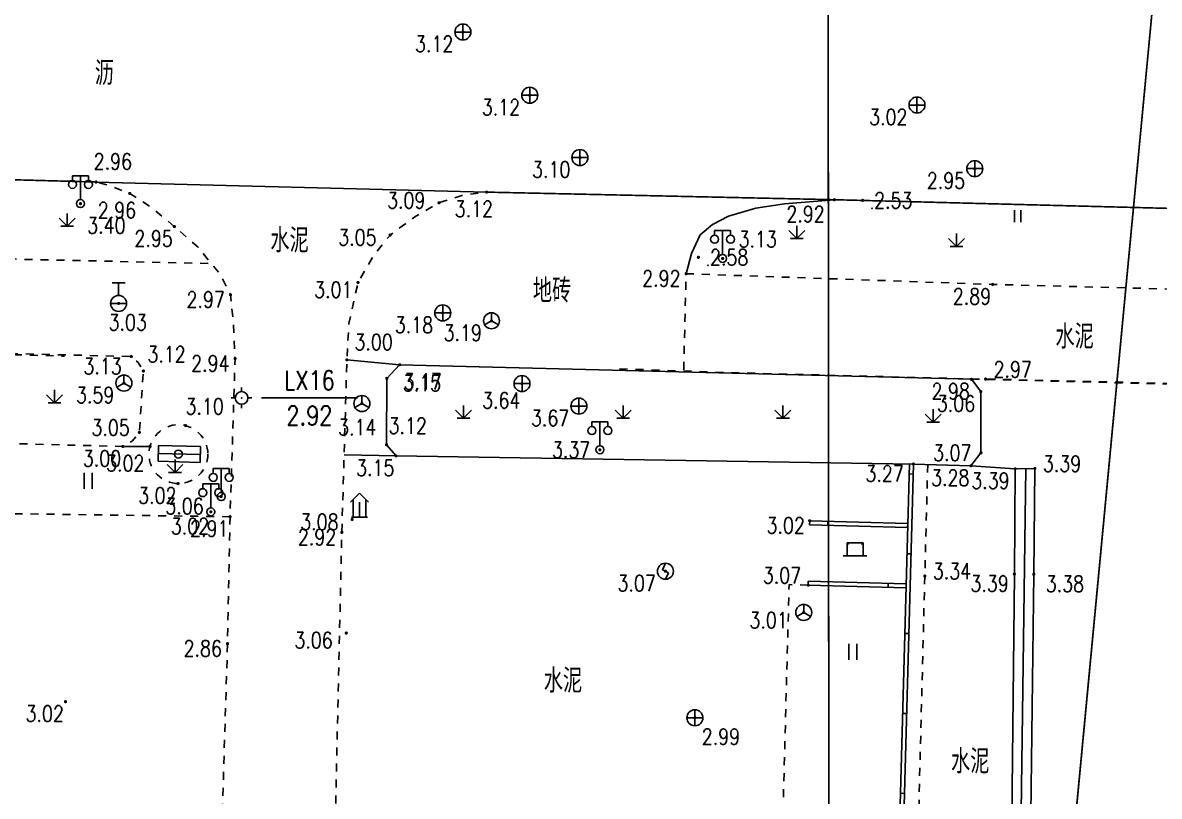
# Model space of a CAD drawing. Extents: x 500064 to 501389, y 2542464 to 2545400.
# Drawn here: x 500747.4 to 500818.5, y 2545002.6 to 2545051 of the extents above; entities that cross this region are included whole.
import ezdxf
from ezdxf.enums import TextEntityAlignment as Align

# ---------------------------------------------------------------- set-up
doc = ezdxf.new("R2010")
doc.units = 0
doc.header["$LTSCALE"] = 0.5
doc.linetypes.add('X6', pattern=[2, 1, -1])
doc.layers.get('0').update_dxf_attribs({"linetype": 'CONTINUOUS', "lineweight": 5})
doc.layers.add('GCD', color=8, linetype='CONTINUOUS')
doc.layers.add('地形图', color=8, linetype='CONTINUOUS')
doc.styles.add('HZ', font='romans.shx', dxfattribs={"width": 0.8, "bigfont": 'hztxt.shx'})
doc.linetypes.add('1161', pattern='A,0,[149,AAA.SHX,S=0.15,R=0,X=0,Y=0],-1.6', length=1.6)
doc.linetypes.add('711B', pattern='A,4,-1,4,-1,4,-1,[167,AAA.SHX,S=0.5,R=0,X=0,Y=0],1,[167,AAA.SHX,S=0.5,R=0,X=0,Y=0],6,[168,AAA.SHX,S=0.5,R=0,X=0,Y=0],1,[168,AAA.SHX,S=0.5,R=0,X=0,Y=0],-1', length=24)
doc.linetypes.add('8351', pattern='A,3,-1,1.5,[145,AAA.SHX,S=1,R=0,X=0,Y=0],1.5,-1', length=8)

# ---------------------------------------------------------------- blocks, each defined once
blk = doc.blocks.new('gc116')
for p, q in [((-1.3, 0), (-0.8, 0)), ((0, 1.3), (0, 0.8)), ((1.3, 0), (0.8, 0)), ((0, -1.3), (0, -0.8))]:
    blk.add_line(p, q)
blk.add_circle((0, 0), 0.8)
blk.add_point((0, 0))
blk = doc.blocks.new('GC200')
at = {"linetype": 'Continuous', "const_width": 0.2, "flags": 128}
blk.add_lwpolyline([(-0.1, 0, 1), (0.1, 0, 1)], format="xyb", close=True, dxfattribs=at)
blk = doc.blocks.new('VE')
for p, q in [((-0.0004, 0.0015), (-0.0004, 0)), ((0.0004, 0), (0.0004, 0.0015)), ((0, 0), (0, 0))]:
    blk.add_line(p, q)
blk = doc.blocks.new('gc048')
for q in [(-0.87, -0.5), (0, 1), (0.87, -0.5)]:
    blk.add_line((0, 0), q)
blk.add_circle((0, 0), 1)
blk = doc.blocks.new('gc121')
for p, q in [((-0.5, -1), (-0.5, 1)), ((0.5, -1), (0.5, 1))]:
    blk.add_line(p, q)
blk = doc.blocks.new('gc043')
for p, q in [((-1, 0), (1, 0)), ((0, -1), (0, 1))]:
    blk.add_line(p, q)
blk.add_circle((0, 0), 1)
blk = doc.blocks.new('gc124')
for p, q in [((0, 0), (0, 1.6)), ((-1, 1), (0, 0)), ((-0.8, 0), (0.8, 0)), ((0, 0), (1, 1))]:
    blk.add_line(p, q)
blk = doc.blocks.new('gc097')
for p, q in [((-1, 2.9), (-1, 3.5)), ((-1, 3.5), (1, 3.5)), ((0, 0.5), (0, 3.5)), ((1, 3.5), (1, 2.9))]:
    blk.add_line(p, q)
for centre in [(-1, 2.4), (1, 2.4), (0, 0)]:
    blk.add_circle(centre, 0.5)
blk = doc.blocks.new('gc133')
for p, q in [((-0.8, 2.6), (0.8, 2.6)), ((0, 1), (0, 2.6)), ((-1, 0), (1, 0))]:
    blk.add_line(p, q)
blk.add_circle((0, 0), 1)
blk = doc.blocks.new('gc170')
at = {"linetype": 'Continuous'}
blk.add_circle((0, 0), 0.5, dxfattribs=at)
blk = doc.blocks.new('gc101')
for p, q in [((0, 3), (-1.13, 1.87)), ((0, 3), (1.13, 1.87)), ((-0.8, 0), (-0.8, 2.2)), ((0, 0), (0, 1.85)), ((0.8, 0), (0.8, 2.2)), ((-1, 0), (1, 0))]:
    blk.add_line(p, q)
blk = doc.blocks.new('gc050')
for p, q in [((0, 1), (-0.38, 0.18)), ((-0.38, 0.18), (0.38, -0.18)), ((0, -1), (0.38, -0.18))]:
    blk.add_line(p, q)
blk.add_circle((0, 0), 1)
blk = doc.blocks.new('gc022')
for p, q in [((-1, 0), (-1, 1.6)), ((-1, 1.6), (1, 1.6)), ((-1, 1.6), (-0.8, 1.4)), ((1, 1.6), (0.8, 1.4)), ((1, 1.6), (1, 0)), ((-1.5, 0), (1.5, 0))]:
    blk.add_line(p, q)

msp = doc.modelspace()

# ---------------------------------------------------------------- linework, layer by layer
at = {"layer": '地形图', "linetype": 'Continuous'}
for p, q in [((500797.914, 2544911.116), (500797.822, 2545054.609)), ((500762.339, 2545027.519), (500768.339, 2545027.519)), ((500755.859, 2545023.548), (500755.886, 2545024.547)), ((500755.886, 2545024.547), (500758.517, 2545024.477)), ((500758.49, 2545023.477), (500758.517, 2545024.477)), ((500755.873, 2545024.047), (500758.503, 2545023.977)), ((500803.152, 2545023.379), (500802.902, 2545023.386)), ((500803.135, 2545022.754), (500802.885, 2545022.761)), ((500796.66, 2545019.826), (500796.653, 2545019.576)), ((500797.803, 2545019.795), (500797.796, 2545019.545)), ((500802.801, 2545019.659), (500802.794, 2545019.409)), ((500802.999, 2545017.756), (500802.749, 2545017.763)), ((500796.566, 2545015.795), (500796.573, 2545016.045)), ((500801.564, 2545015.659), (500801.571, 2545015.909)), ((500802.691, 2545015.629), (500802.698, 2545015.879)), ((500802.864, 2545012.758), (500802.614, 2545012.765)), ((500802.728, 2545007.76), (500802.478, 2545007.766)), ((500802.592, 2545002.761), (500802.342, 2545002.768))]:
    msp.add_line(p, q, dxfattribs=at)
at = {"layer": '地形图', "color": 1, "linetype": 'Continuous'}
msp.add_line((500804.713, 2544910.846), (500818.313, 2545054.008), dxfattribs=at)
at = {"layer": '地形图', "color": 1, "linetype": 'Continuous', "flags": 128}
for points in [[(500797.915, 2544909.366), (500797.82, 2545056.359)], [(500804.548, 2544909.104), (500818.479, 2545055.751)]]:
    msp.add_lwpolyline(points, dxfattribs=at)
at = {"layer": '地形图', "linetype": 'Continuous', "const_width": 0.1, "elevation": 2.842, "flags": 128}
msp.add_lwpolyline([(500751.979, 2545041.035), (500715.928, 2545042.021), (500684.502, 2545042.751), (500670.577, 2545042.405), (500654.43, 2545041.406), (500646.716, 2545040.613)], dxfattribs=at)
at = {"layer": '地形图', "linetype": 'X6', "flags": 128}
for points, elevation in [([(500665.917, 2544796.705), (500674.77, 2544796.465), (500686.232, 2544796.209), (500701.303, 2544795.778), (500716.983, 2544795.44), (500729.067, 2544795.017), (500745.045, 2544794.674), (500745.995, 2544794.696), (500746.745, 2544794.771), (500748.827, 2544795.464), (500750.572, 2544796.269), (500751.757, 2544797.001), (500752.543, 2544797.781), (500753.272, 2544798.692), (500754.326, 2544800.376), (500754.712, 2544801.343), (500755.013, 2544813.756), (500755.337, 2544824.773), (500755.547, 2544830.815), (500755.966, 2544844.799), (500756.206, 2544856.482), (500756.425, 2544866.878), (500756.629, 2544876.09), (500757.118, 2544892.371), (500757.49, 2544906.039), (500757.801, 2544917.395), (500758.107, 2544929.42), (500758.384, 2544943.32), (500758.651, 2544953.371), (500758.904, 2544963.522), (500759.343, 2544978.98), (500759.786, 2544998.267), (500760.209, 2545012.131), (500760.369, 2545020.082), (500760.683, 2545029.981), (500760.568, 2545032.257), (500760.393, 2545033.973), (500759.762, 2545035.234), (500758.363, 2545036.958), (500756.882, 2545038.245), (500755.389, 2545039.491), (500754.088, 2545040.318), (500752.838, 2545040.802), (500751.979, 2545041.035)], 2.842), ([(500649.579, 2545035.643), (500659.27, 2545036.36), (500668.002, 2545036.808), (500680.004, 2545037.391), (500685.53, 2545037.676), (500690.687, 2545037.674), (500697.801, 2545037.435), (500728.62, 2545036.618), (500745.301, 2545036.243), (500759.197, 2545035.931)], 3.01), ([(500806.789, 2545028.682), (500807.674, 2545028.7), (500839.693, 2545027.94), (500895.147, 2545026.345)], 2.98), ([(500760.369, 2545020.082), (500727.522, 2545020.527), (500706.425, 2545021.245), (500675.892, 2545021.774), (500655.177, 2545022.199)], 2.905)]:
    msp.add_lwpolyline(points, dxfattribs=dict(at, elevation=elevation))
at = {"layer": '地形图', "linetype": '1161', "flags": 128}
for points in [[(500751.979, 2545041.035), (500776.432, 2545040.402)], [(500788.923, 2545035.295), (500789.263, 2545036.552), (500789.808, 2545037.735), (500790.58, 2545038.385), (500791.576, 2545038.898), (500793.295, 2545039.388), (500795.084, 2545039.674), (500798.2, 2545039.927)]]:
    msp.add_lwpolyline(points, dxfattribs=at)
at = {"layer": '地形图', "linetype": 'X6', "flags": 128}
for points in [[(500766.845, 2544996.133), (500767.367, 2545019.1), (500767.684, 2545029.898), (500767.804, 2545032.183), (500768.382, 2545034.744), (500769.399, 2545036.49), (500770.393, 2545037.717), (500771.999, 2545038.906), (500773.448, 2545039.732), (500774.882, 2545040.196), (500776.432, 2545040.402)], [(500934.356, 2545033.171), (500895.645, 2545032.277), (500839.933, 2545033.797), (500808.12, 2545034.624), (500788.923, 2545035.295), (500788.767, 2545029.14)], [(500685.466, 2545030.279), (500685.393, 2545031.824), (500750, 2545030.136)], [(500784.758, 2545029.339), (500791.507, 2545029.104), (500835.807, 2545027.945)], [(500797.995, 2544674.519), (500797.889, 2544691.607), (500798.544, 2544710.341), (500798.818, 2544723.176), (500799.115, 2544742.717), (500802.541, 2544743.029), (500802.369, 2544751.398), (500796.942, 2544751.513), (500797.496, 2544772.433), (500797.855, 2544785.552), (500798.646, 2544811.995), (500799.098, 2544830.634), (500800.938, 2544902.045), (500804.446, 2544902.015), (500804.949, 2544909.85), (500801.193, 2544910.044), (500801.738, 2544932.887), (500803.008, 2544983.182), (500803.869, 2545016.371), (500804.05, 2545023.351)], [(500796.566, 2545015.795), (500795.371, 2545015.827), (500794.377, 2544978.633), (500793.441, 2544943.602), (500792.163, 2544893.247), (500791.123, 2544853.645), (500790.668, 2544838.821), (500790.456, 2544828.655), (500790.032, 2544814.931), (500789.732, 2544800.47), (500789.388, 2544783.89)]]:
    msp.add_lwpolyline(points, dxfattribs=at)
at = {"layer": '地形图', "linetype": 'Continuous', "const_width": 0.1, "flags": 128}
msp.add_lwpolyline([(500776.432, 2545040.402), (500798.2, 2545039.927), (500835.322, 2545038.966), (500852.51, 2545038.468), (500865.896, 2545038.117), (500878.892, 2545037.715), (500896.104, 2545037.211)], dxfattribs=at)
at = {"layer": '地形图', "linetype": 'X6', "elevation": 3.118, "flags": 128}
msp.add_lwpolyline([(500727.925, 2545030.773), (500727.428, 2545030.47), (500727.091, 2545029.981), (500726.75, 2545025.998), (500726.993, 2545025.557), (500727.539, 2545025.164), (500753.65, 2545024.477), (500754.234, 2545024.818), (500754.691, 2545025.358), (500754.942, 2545029.198), (500754.621, 2545029.738), (500754.186, 2545030.107)], close=True, dxfattribs=at)
at = {"layer": '地形图', "linetype": '1161', "flags": 128}
for points, elevation in [([(500767.684, 2545029.898), (500770.986, 2545029.592)], 3.003), ([(500753.65, 2545024.477), (500755.356, 2545024.475)], 3.004), ([(500770.759, 2545023.889), (500767.509, 2545023.949)], 3.145), ([(500806.759, 2545023.268), (500809.527, 2545023.081)], 3.282)]:
    msp.add_lwpolyline(points, dxfattribs=dict(at, elevation=elevation))
at = {"layer": '地形图', "flags": 128}
msp.add_lwpolyline([(500803.152, 2545023.379), (500770.759, 2545023.889), (500770.165, 2545024.589), (500770.181, 2545028.739), (500770.986, 2545029.592), (500806.789, 2545028.682), (500807.372, 2545027.913), (500807.385, 2545024.08), (500806.759, 2545023.268)], close=True, dxfattribs=at)
at = {"layer": '地形图', "linetype": 'Continuous', "flags": 128}
for points in [[(500755.859, 2545023.548), (500758.49, 2545023.477)], [(500796.636, 2544783.651), (500797.698, 2544826.055), (500798.886, 2544869.669), (500799.734, 2544901.878), (500796.827, 2544902.008), (500797.079, 2544910.5), (500799.988, 2544910.385), (500801.285, 2544963.844), (500802.902, 2545023.386)], [(500802.794, 2545019.409), (500796.653, 2545019.576)], [(500796.573, 2545016.045), (500802.698, 2545015.879)]]:
    msp.add_lwpolyline(points, dxfattribs=at)
for points, elevation in [([(500796.886, 2544783.643), (500797.948, 2544826.048), (500799.136, 2544869.662), (500799.99, 2544902.117), (500797.084, 2544902.247), (500797.321, 2544910.24), (500800.232, 2544910.125), (500801.535, 2544963.838), (500803.152, 2545023.379)], 3.046), ([(500802.801, 2545019.659), (500796.66, 2545019.826)], 3.015), ([(500796.566, 2545015.795), (500802.691, 2545015.629)], 3.015)]:
    msp.add_lwpolyline(points, dxfattribs=dict(at, elevation=elevation))
at = {"layer": '地形图', "linetype": '8351', "elevation": 3.379, "flags": 128}
msp.add_lwpolyline([(500809.527, 2545023.081), (500810.76, 2545023.098), (500810.689, 2545016.476), (500810.185, 2544976.417), (500809.569, 2544940.041), (500808.348, 2544850.861), (500807.732, 2544803.544), (500806.728, 2544803.555), (500807.354, 2544850.932), (500808.587, 2544939.961), (500809.045, 2544976.15), (500809.476, 2545016.492)], close=True, dxfattribs=at)
at = {"layer": '地形图', "linetype": '711B', "flags": 128}
msp.add_lwpolyline([(500807.214, 2544803.69), (500810.198, 2545023.09)], dxfattribs=at)
at = {"layer": '地形图'}
msp.add_circle((500785.754, 2545040.046), 0, dxfattribs=at)
at = {"layer": '地形图', "linetype": 'X6'}
msp.add_circle((500757.135, 2545023.997, 3.016), 1.842, dxfattribs=at)
at = {"layer": '地形图'}
for p in [(500800.561, 2545039.385, 2.53), (500790.284, 2545035.821, 2.58)]:
    msp.add_point(p, dxfattribs=at)

# ---------------------------------------------------------------- block references
at = {"layer": '地形图', "linetype": 'Continuous'}
ref = msp.add_blockref('GC200', (500774.948, 2545050.427, 3.115), dxfattribs=dict(at, xscale=0.5, yscale=0.5, zscale=0.5))
ref.add_attrib('height', '3.12', dxfattribs={"layer": 'GCD', "linetype": 'Continuous', "height": 1, "style": 'HZ', "width": 0.8}).set_placement((500771.948, 2545049.677, 3.12), align=Align.MIDDLE_LEFT)
at = {"layer": '地形图', "linetype": 'Continuous', "xscale": 0.5, "yscale": 0.5}
for name, p in [('gc043', (500774.948, 2545050.427, 3.115)), ('gc043', (500779.132, 2545046.464, 3.122)), ('gc043', (500803.378, 2545045.856, 3.022)), ('gc043', (500782.275, 2545042.565, 3.1)), ('gc043', (500806.993, 2545041.871, 2.949)), ('gc097', (500751.004, 2545039.682, 3.399)), ('GC200', (500799.969, 2545039.885, 2.533)), ('gc124', (500750.164, 2545038.266)), ('gc097', (500791.209, 2545036.248, 3.13)), ('gc124', (500795.848, 2545037.492)), ('gc124', (500805.852, 2545037.004)), ('GC200', (500789.692, 2545036.321, 2.576)), ('gc133', (500753.392, 2545033.433, 3.034)), ('gc043', (500773.686, 2545032.838, 3.184)), ('gc048', (500776.738, 2545032.345, 3.186)), ('gc048', (500753.723, 2545028.445, 3.588)), ('gc043', (500778.648, 2545028.414, 3.637)), ('gc124', (500749.373, 2545027.22)), ('gc116', (500761.089, 2545027.519, 2.921)), ('gc048', (500768.625, 2545027.166, 3.135)), ('gc124', (500774.986, 2545026.244)), ('gc043', (500782.208, 2545027.004, 3.674)), ('gc124', (500784.986, 2545026.244)), ('gc124', (500794.986, 2545026.244)), ('gc124', (500804.396, 2545026.007)), ('gc097', (500783.523, 2545024.271, 3.374)), ('gc170', (500757.135, 2545023.997, 3.016)), ('gc124', (500756.922, 2545022.854)), ('gc121', (500751.479, 2545022.332)), ('gc097', (500759.815, 2545021.344, 3.063)), ('gc097', (500759.163, 2545020.386, 3.024)), ('gc101', (500768.474, 2545020.061)), ('gc022', (500799.498, 2545017.641)), ('gc050', (500787.627, 2545016.667, 3.07)), ('gc048', (500796.285, 2545014.088, 3.005)), ('gc121', (500799.366, 2545011.611)), ('gc043', (500789.473, 2545007.492, 2.986))]:
    msp.add_blockref(name, p, dxfattribs=at)
at = {"layer": '地形图', "linetype": 'Continuous'}
ref = msp.add_blockref('GC200', (500779.132, 2545046.464, 3.122), dxfattribs=dict(at, xscale=0.5, yscale=0.5, zscale=0.5))
ref.add_attrib('height', '3.12', dxfattribs={"layer": 'GCD', "linetype": 'Continuous', "height": 1, "style": 'HZ', "width": 0.8}).set_placement((500776.132, 2545045.714, 3.12), align=Align.MIDDLE_LEFT)
ref = msp.add_blockref('GC200', (500803.378, 2545045.856, 3.022), dxfattribs=dict(at, xscale=0.5, yscale=0.5, zscale=0.5))
ref.add_attrib('height', '3.02', dxfattribs={"layer": 'GCD', "linetype": 'Continuous', "height": 1, "style": 'HZ', "width": 0.8}).set_placement((500800.378, 2545045.106, 3.02), align=Align.MIDDLE_LEFT)
ref = msp.add_blockref('GC200', (500751.979, 2545041.035, 2.958), dxfattribs=dict(at, xscale=0.5, yscale=0.5, zscale=0.5))
ref.add_attrib('height', '2.96', dxfattribs={"layer": 'GCD', "linetype": 'Continuous', "height": 1, "style": 'HZ', "width": 0.8}).set_placement((500751.828, 2545042.322, 2.96), align=Align.MIDDLE_LEFT)
ref = msp.add_blockref('GC200', (500782.275, 2545042.565, 3.1), dxfattribs=dict(at, xscale=0.5, yscale=0.5, zscale=0.5))
ref.add_attrib('height', '3.10', dxfattribs={"layer": 'GCD', "linetype": 'Continuous', "height": 1, "style": 'HZ', "width": 0.8}).set_placement((500779.275, 2545041.815, 3.1), align=Align.MIDDLE_LEFT)
ref = msp.add_blockref('GC200', (500806.993, 2545041.871, 2.949), dxfattribs=dict(at, xscale=0.5, yscale=0.5, zscale=0.5))
ref.add_attrib('height', '2.95', dxfattribs={"layer": 'GCD', "linetype": 'Continuous', "height": 1, "style": 'HZ', "width": 0.8}).set_placement((500803.993, 2545041.121, 2.95), align=Align.MIDDLE_LEFT)
ref = msp.add_blockref('GC200', (500776.432, 2545040.402, 3.123), dxfattribs=dict(at, xscale=0.5, yscale=0.5, zscale=0.5))
ref.add_attrib('height', '3.12', dxfattribs={"layer": 'GCD', "linetype": 'Continuous', "height": 1, "style": 'HZ', "width": 0.8}).set_placement((500774.432, 2545039.352, 3.12), align=Align.MIDDLE_LEFT)
ref = msp.add_blockref('GC200', (500751.004, 2545039.682, 3.399), dxfattribs=dict(at, xscale=0.5, yscale=0.5, zscale=0.5))
ref.add_attrib('height', '3.40', dxfattribs={"layer": 'GCD', "linetype": 'Continuous', "height": 1, "style": 'HZ', "width": 0.8}).set_placement((500751.426, 2545038.315, 3.399), align=Align.MIDDLE_LEFT)
ref = msp.add_blockref('GC200', (500754.088, 2545040.318, 2.956), dxfattribs=dict(at, xscale=0.5, yscale=0.5, zscale=0.5))
ref.add_attrib('height', '2.96', dxfattribs={"layer": 'GCD', "linetype": 'Continuous', "height": 1, "style": 'HZ', "width": 0.8}).set_placement((500752.088, 2545039.268, 2.96), align=Align.MIDDLE_LEFT)
ref = msp.add_blockref('GC200', (500773.448, 2545039.732, 3.092), dxfattribs=dict(at, xscale=0.5, yscale=0.5, zscale=0.5))
ref.add_attrib('height', '3.09', dxfattribs={"layer": 'GCD', "linetype": 'Continuous', "height": 1, "style": 'HZ', "width": 0.8}).set_placement((500770.198, 2545039.882, 3.09), align=Align.MIDDLE_LEFT)
ref = msp.add_blockref('GC200', (500798.2, 2545039.927, 2.923), dxfattribs=dict(at, xscale=0.5, yscale=0.5, zscale=0.5))
ref.add_attrib('height', '2.92', dxfattribs={"layer": 'GCD', "linetype": 'Continuous', "height": 1, "style": 'HZ', "width": 0.8}).set_placement((500795.2, 2545039.027, 2.92), align=Align.MIDDLE_LEFT)
at = {"layer": '地形图', "linetype": 'Continuous', "xscale": 500, "yscale": 500, "zscale": 500}
msp.add_blockref('VE', (500809.679, 2545038.522), dxfattribs=at)
at = {"layer": '地形图', "linetype": 'Continuous'}
ref = msp.add_blockref('GC200', (500756.882, 2545038.245, 2.945), dxfattribs=dict(at, xscale=0.5, yscale=0.5, zscale=0.5))
ref.add_attrib('height', '2.95', dxfattribs={"layer": 'GCD', "linetype": 'Continuous', "height": 1, "style": 'HZ', "width": 0.8}).set_placement((500754.382, 2545037.495, 2.95), align=Align.MIDDLE_LEFT)
ref = msp.add_blockref('GC200', (500770.393, 2545037.717, 3.046), dxfattribs=dict(at, xscale=0.5, yscale=0.5, zscale=0.5))
ref.add_attrib('height', '3.05', dxfattribs={"layer": 'GCD', "linetype": 'Continuous', "height": 1, "style": 'HZ', "width": 0.8}).set_placement((500767.143, 2545037.567, 3.05), align=Align.MIDDLE_LEFT)
ref = msp.add_blockref('GC200', (500791.209, 2545036.248, 3.13), dxfattribs=dict(at, xscale=0.5, yscale=0.5, zscale=0.5))
ref.add_attrib('height', '3.13', dxfattribs={"layer": 'GCD', "linetype": 'Continuous', "height": 1, "style": 'HZ', "width": 0.8}).set_placement((500792.209, 2545037.448, 3.13), align=Align.MIDDLE_LEFT)
ref = msp.add_blockref('GC200', (500788.923, 2545035.295, 2.924), dxfattribs=dict(at, xscale=0.5, yscale=0.5, zscale=0.5))
ref.add_attrib('height', '2.92', dxfattribs={"layer": 'GCD', "linetype": 'Continuous', "height": 1, "style": 'HZ', "width": 0.8}).set_placement((500786.173, 2545034.995, 2.92), align=Align.MIDDLE_LEFT)
ref = msp.add_blockref('GC200', (500768.382, 2545034.744, 3.009), dxfattribs=dict(at, xscale=0.5, yscale=0.5, zscale=0.5))
ref.add_attrib('height', '3.01', dxfattribs={"layer": 'GCD', "linetype": 'Continuous', "height": 1, "style": 'HZ', "width": 0.8}).set_placement((500765.632, 2545034.294, 3.01), align=Align.MIDDLE_LEFT)
ref = msp.add_blockref('GC200', (500760.393, 2545033.973, 2.967), dxfattribs=dict(at, xscale=0.5, yscale=0.5, zscale=0.5))
ref.add_attrib('height', '2.97', dxfattribs={"layer": 'GCD', "linetype": 'Continuous', "height": 1, "style": 'HZ', "width": 0.8}).set_placement((500757.643, 2545033.673, 2.97), align=Align.MIDDLE_LEFT)
ref = msp.add_blockref('GC200', (500808.12, 2545034.624, 2.886), dxfattribs=dict(at, xscale=0.5, yscale=0.5, zscale=0.5))
ref.add_attrib('height', '2.89', dxfattribs={"layer": 'GCD', "linetype": 'Continuous', "height": 1, "style": 'HZ', "width": 0.8}).set_placement((500805.62, 2545033.874, 2.89), align=Align.MIDDLE_LEFT)
ref = msp.add_blockref('GC200', (500753.392, 2545033.433, 3.034), dxfattribs=dict(at, xscale=0.5, yscale=0.5, zscale=0.5))
ref.add_attrib('height', '3.03', dxfattribs={"layer": 'GCD', "linetype": 'Continuous', "height": 1, "style": 'HZ', "width": 0.8}).set_placement((500752.763, 2545032.246, 3.034), align=Align.MIDDLE_LEFT)
ref = msp.add_blockref('GC200', (500773.686, 2545032.838, 3.184), dxfattribs=dict(at, xscale=0.5, yscale=0.5, zscale=0.5))
ref.add_attrib('height', '3.18', dxfattribs={"layer": 'GCD', "linetype": 'Continuous', "height": 1, "style": 'HZ', "width": 0.8}).set_placement((500770.686, 2545032.088, 3.18), align=Align.MIDDLE_LEFT)
ref = msp.add_blockref('GC200', (500776.738, 2545032.345, 3.186), dxfattribs=dict(at, xscale=0.5, yscale=0.5, zscale=0.5))
ref.add_attrib('height', '3.19', dxfattribs={"layer": 'GCD', "linetype": 'Continuous', "height": 1, "style": 'HZ', "width": 0.8}).set_placement((500773.738, 2545031.595, 3.19), align=Align.MIDDLE_LEFT)
ref = msp.add_blockref('GC200', (500767.684, 2545029.898, 3.003), dxfattribs=dict(at, xscale=0.5, yscale=0.5, zscale=0.5))
ref.add_attrib('height', '3.00', dxfattribs={"layer": 'GCD', "linetype": 'Continuous', "height": 1, "style": 'HZ', "width": 0.8}).set_placement((500768.156, 2545031.014, 3.003), align=Align.MIDDLE_LEFT)
ref = msp.add_blockref('GC200', (500754.942, 2545029.198, 3.123), dxfattribs=dict(at, xscale=0.5, yscale=0.5, zscale=0.5))
ref.add_attrib('height', '3.12', dxfattribs={"layer": 'GCD', "linetype": 'Continuous', "height": 1, "style": 'HZ', "width": 0.8}).set_placement((500755.192, 2545030.248, 3.12), align=Align.MIDDLE_LEFT)
ref = msp.add_blockref('GC200', (500754.186, 2545030.107, 3.13), dxfattribs=dict(at, xscale=0.5, yscale=0.5, zscale=0.5))
ref.add_attrib('height', '3.13', dxfattribs={"layer": 'GCD', "linetype": 'Continuous', "height": 1, "style": 'HZ', "width": 0.8}).set_placement((500751.186, 2545029.507, 3.13), align=Align.MIDDLE_LEFT)
ref = msp.add_blockref('GC200', (500760.683, 2545029.981, 2.942), dxfattribs=dict(at, xscale=0.5, yscale=0.5, zscale=0.5))
ref.add_attrib('height', '2.94', dxfattribs={"layer": 'GCD', "linetype": 'Continuous', "height": 1, "style": 'HZ', "width": 0.8}).set_placement((500757.933, 2545029.681, 2.94), align=Align.MIDDLE_LEFT)
ref = msp.add_blockref('GC200', (500807.674, 2545028.7, 2.965), dxfattribs=dict(at, xscale=0.5, yscale=0.5, zscale=0.5))
ref.add_attrib('height', '2.97', dxfattribs={"layer": 'GCD', "linetype": 'Continuous', "height": 1, "style": 'HZ', "width": 0.8}).set_placement((500808.174, 2545029.3, 2.97), align=Align.MIDDLE_LEFT)
ref = msp.add_blockref('GC200', (500770.986, 2545029.592, 3.165), dxfattribs=dict(at, xscale=0.5, yscale=0.5, zscale=0.5))
ref.add_attrib('height', '3.17', dxfattribs={"layer": 'GCD', "linetype": 'Continuous', "height": 1, "style": 'HZ', "width": 0.8}).set_placement((500771.236, 2545028.542, 3.17), align=Align.MIDDLE_LEFT)
ref = msp.add_blockref('GC200', (500753.723, 2545028.445, 3.588), dxfattribs=dict(at, xscale=0.5, yscale=0.5, zscale=0.5))
ref.add_attrib('height', '3.59', dxfattribs={"layer": 'GCD', "linetype": 'Continuous', "height": 1, "style": 'HZ', "width": 0.8}).set_placement((500750.723, 2545027.695, 3.59), align=Align.MIDDLE_LEFT)
ref = msp.add_blockref('GC200', (500770.181, 2545028.739, 3.145), dxfattribs=dict(at, xscale=0.5, yscale=0.5, zscale=0.5))
ref.add_attrib('height', '3.15', dxfattribs={"layer": 'GCD', "linetype": 'Continuous', "height": 1, "style": 'HZ', "width": 0.8}).set_placement((500771.181, 2545028.439, 3.15), align=Align.MIDDLE_LEFT)
ref = msp.add_blockref('GC200', (500778.648, 2545028.414, 3.637), dxfattribs=dict(at, xscale=0.5, yscale=0.5, zscale=0.5))
ref.add_attrib('height', '3.64', dxfattribs={"layer": 'GCD', "linetype": 'Continuous', "height": 1, "style": 'HZ', "width": 0.8}).set_placement((500776.148, 2545027.364, 3.64), align=Align.MIDDLE_LEFT)
ref = msp.add_blockref('GC200', (500806.789, 2545028.682, 2.98), dxfattribs=dict(at, xscale=0.5, yscale=0.5, zscale=0.5))
ref.add_attrib('height', '2.98', dxfattribs={"layer": 'GCD', "linetype": 'Continuous', "height": 1, "style": 'HZ', "width": 0.8}).set_placement((500804.289, 2545027.932, 2.98), align=Align.MIDDLE_LEFT)
ref = msp.add_blockref('GC200', (500807.372, 2545027.913, 3.055), dxfattribs=dict(at, xscale=0.5, yscale=0.5, zscale=0.5))
ref.add_attrib('height', '3.06', dxfattribs={"layer": 'GCD', "linetype": 'Continuous', "height": 1, "style": 'HZ', "width": 0.8}).set_placement((500804.622, 2545027.163, 3.06), align=Align.MIDDLE_LEFT)
ref = msp.add_blockref('GC200', (500757.58, 2545025.785, 3.097), dxfattribs=dict(at, xscale=0.5, yscale=0.5, zscale=0.5))
ref.add_attrib('height', '3.10', dxfattribs={"layer": 'GCD', "linetype": 'Continuous', "height": 1, "style": 'HZ', "width": 0.8}).set_placement((500757.58, 2545026.985, 3.1), align=Align.MIDDLE_LEFT)
ref = msp.add_blockref('GC200', (500768.625, 2545027.166, 3.135), dxfattribs=dict(at, xscale=0.5, yscale=0.5, zscale=0.5))
ref.add_attrib('height', '3.14', dxfattribs={"layer": 'GCD', "linetype": 'Continuous', "height": 1, "style": 'HZ', "width": 0.8}).set_placement((500767.133, 2545025.679, 3.14), align=Align.MIDDLE_LEFT)
ref = msp.add_blockref('GC200', (500782.208, 2545027.004, 3.674), dxfattribs=dict(at, xscale=0.5, yscale=0.5, zscale=0.5))
ref.add_attrib('height', '3.67', dxfattribs={"layer": 'GCD', "linetype": 'Continuous', "height": 1, "style": 'HZ', "width": 0.8}).set_placement((500779.208, 2545026.254, 3.67), align=Align.MIDDLE_LEFT)
ref = msp.add_blockref('GC200', (500770.165, 2545024.589, 3.116), dxfattribs=dict(at, xscale=0.5, yscale=0.5, zscale=0.5))
ref.add_attrib('height', '3.12', dxfattribs={"layer": 'GCD', "linetype": 'Continuous', "height": 1, "style": 'HZ', "width": 0.8}).set_placement((500770.294, 2545025.779, 3.12), align=Align.MIDDLE_LEFT)
ref = msp.add_blockref('GC200', (500754.691, 2545025.358, 3.053), dxfattribs=dict(at, xscale=0.5, yscale=0.5, zscale=0.5))
ref.add_attrib('height', '3.05', dxfattribs={"layer": 'GCD', "linetype": 'Continuous', "height": 1, "style": 'HZ', "width": 0.8}).set_placement((500751.691, 2545025.658, 3.05), align=Align.MIDDLE_LEFT)
ref = msp.add_blockref('GC200', (500753.65, 2545024.477, 3.004), dxfattribs=dict(at, xscale=0.5, yscale=0.5, zscale=0.5))
ref.add_attrib('height', '3.00', dxfattribs={"layer": 'GCD', "linetype": 'Continuous', "height": 1, "style": 'HZ', "width": 0.8}).set_placement((500751.15, 2545023.727, 3), align=Align.MIDDLE_LEFT)
ref = msp.add_blockref('GC200', (500755.356, 2545024.475, 3.016), dxfattribs=dict(at, xscale=0.5, yscale=0.5, zscale=0.5))
ref.add_attrib('height', '3.02', dxfattribs={"layer": 'GCD', "linetype": 'Continuous', "height": 1, "style": 'HZ', "width": 0.8}).set_placement((500752.606, 2545023.425, 3.02), align=Align.MIDDLE_LEFT)
ref = msp.add_blockref('GC200', (500783.523, 2545024.271, 3.374), dxfattribs=dict(at, xscale=0.5, yscale=0.5, zscale=0.5))
ref.add_attrib('height', '3.37', dxfattribs={"layer": 'GCD', "linetype": 'Continuous', "height": 1, "style": 'HZ', "width": 0.8}).set_placement((500780.523, 2545024.271, 3.37), align=Align.MIDDLE_LEFT)
ref = msp.add_blockref('GC200', (500807.385, 2545024.08, 3.069), dxfattribs=dict(at, xscale=0.5, yscale=0.5, zscale=0.5))
ref.add_attrib('height', '3.07', dxfattribs={"layer": 'GCD', "linetype": 'Continuous', "height": 1, "style": 'HZ', "width": 0.8}).set_placement((500804.385, 2545024.08, 3.07), align=Align.MIDDLE_LEFT)
ref = msp.add_blockref('GC200', (500770.759, 2545023.889, 3.145), dxfattribs=dict(at, xscale=0.5, yscale=0.5, zscale=0.5))
ref.add_attrib('height', '3.15', dxfattribs={"layer": 'GCD', "linetype": 'Continuous', "height": 1, "style": 'HZ', "width": 0.8}).set_placement((500768.259, 2545023.139, 3.15), align=Align.MIDDLE_LEFT)
ref = msp.add_blockref('GC200', (500803.152, 2545023.379, 3.268), dxfattribs=dict(at, xscale=0.5, yscale=0.5, zscale=0.5))
ref.add_attrib('height', '3.27', dxfattribs={"layer": 'GCD', "linetype": 'Continuous', "height": 1, "style": 'HZ', "width": 0.8}).set_placement((500800.152, 2545022.779, 3.27), align=Align.MIDDLE_LEFT)
ref = msp.add_blockref('GC200', (500810.76, 2545023.098, 3.389), dxfattribs=dict(at, xscale=0.5, yscale=0.5, zscale=0.5))
ref.add_attrib('height', '3.39', dxfattribs={"layer": 'GCD', "linetype": 'Continuous', "height": 1, "style": 'HZ', "width": 0.8}).set_placement((500811.26, 2545023.398, 3.39), align=Align.MIDDLE_LEFT)
ref = msp.add_blockref('GC200', (500806.759, 2545023.268, 3.282), dxfattribs=dict(at, xscale=0.5, yscale=0.5, zscale=0.5))
ref.add_attrib('height', '3.28', dxfattribs={"layer": 'GCD', "linetype": 'Continuous', "height": 1, "style": 'HZ', "width": 0.8}).set_placement((500804.259, 2545022.518, 3.28), align=Align.MIDDLE_LEFT)
ref = msp.add_blockref('GC200', (500809.527, 2545023.081, 3.392), dxfattribs=dict(at, xscale=0.5, yscale=0.5, zscale=0.5))
ref.add_attrib('height', '3.39', dxfattribs={"layer": 'GCD', "linetype": 'Continuous', "height": 1, "style": 'HZ', "width": 0.8}).set_placement((500806.777, 2545022.331, 3.39), align=Align.MIDDLE_LEFT)
ref = msp.add_blockref('GC200', (500757.116, 2545022.155, 3.02), dxfattribs=dict(at, xscale=0.5, yscale=0.5, zscale=0.5))
ref.add_attrib('height', '3.02', dxfattribs={"layer": 'GCD', "linetype": 'Continuous', "height": 1, "style": 'HZ', "width": 0.8}).set_placement((500754.616, 2545021.405, 3.02), align=Align.MIDDLE_LEFT)
ref = msp.add_blockref('GC200', (500759.815, 2545021.344, 3.063), dxfattribs=dict(at, xscale=0.5, yscale=0.5, zscale=0.5))
ref.add_attrib('height', '3.06', dxfattribs={"layer": 'GCD', "linetype": 'Continuous', "height": 1, "style": 'HZ', "width": 0.8}).set_placement((500756.315, 2545020.744, 3.06), align=Align.MIDDLE_LEFT)
ref = msp.add_blockref('GC200', (500759.163, 2545020.386, 3.024), dxfattribs=dict(at, xscale=0.5, yscale=0.5, zscale=0.5))
ref.add_attrib('height', '3.02', dxfattribs={"layer": 'GCD', "linetype": 'Continuous', "height": 1, "style": 'HZ', "width": 0.8}).set_placement((500756.663, 2545019.486, 3.02), align=Align.MIDDLE_LEFT)
ref = msp.add_blockref('GC200', (500760.369, 2545020.082, 2.905), dxfattribs=dict(at, xscale=0.5, yscale=0.5, zscale=0.5))
ref.add_attrib('height', '2.91', dxfattribs={"layer": 'GCD', "linetype": 'Continuous', "height": 1, "style": 'HZ', "width": 0.8}).set_placement((500757.869, 2545019.332, 2.91), align=Align.MIDDLE_LEFT)
ref = msp.add_blockref('GC200', (500768.013, 2545019.902, 3.081), dxfattribs=dict(at, xscale=0.5, yscale=0.5, zscale=0.5))
ref.add_attrib('height', '3.08', dxfattribs={"layer": 'GCD', "linetype": 'Continuous', "height": 1, "style": 'HZ', "width": 0.8}).set_placement((500764.763, 2545019.752, 3.08), align=Align.MIDDLE_LEFT)
ref = msp.add_blockref('GC200', (500796.66, 2545019.826, 3.015), dxfattribs=dict(at, xscale=0.5, yscale=0.5, zscale=0.5))
ref.add_attrib('height', '3.02', dxfattribs={"layer": 'GCD', "linetype": 'Continuous', "height": 1, "style": 'HZ', "width": 0.8}).set_placement((500793.959, 2545019.536, 3.02), align=Align.MIDDLE_LEFT)
ref = msp.add_blockref('GC200', (500767.367, 2545019.1, 2.924), dxfattribs=dict(at, xscale=0.5, yscale=0.5, zscale=0.5))
ref.add_attrib('height', '2.92', dxfattribs={"layer": 'GCD', "linetype": 'Continuous', "height": 1, "style": 'HZ', "width": 0.8}).set_placement((500764.617, 2545018.8, 2.92), align=Align.MIDDLE_LEFT)
ref = msp.add_blockref('GC200', (500803.869, 2545016.371, 3.335), dxfattribs=dict(at, xscale=0.5, yscale=0.5, zscale=0.5))
ref.add_attrib('height', '3.34', dxfattribs={"layer": 'GCD', "linetype": 'Continuous', "height": 1, "style": 'HZ', "width": 0.8}).set_placement((500804.369, 2545016.671, 3.34), align=Align.MIDDLE_LEFT)
ref = msp.add_blockref('GC200', (500787.627, 2545016.667, 3.07), dxfattribs=dict(at, xscale=0.5, yscale=0.5, zscale=0.5))
ref.add_attrib('height', '3.07', dxfattribs={"layer": 'GCD', "linetype": 'Continuous', "height": 1, "style": 'HZ', "width": 0.8}).set_placement((500784.627, 2545015.917, 3.07), align=Align.MIDDLE_LEFT)
ref = msp.add_blockref('GC200', (500796.566, 2545015.795, 3.067), dxfattribs=dict(at, xscale=0.5, yscale=0.5, zscale=0.5))
ref.add_attrib('height', '3.07', dxfattribs={"layer": 'GCD', "linetype": 'Continuous', "height": 1, "style": 'HZ', "width": 0.8}).set_placement((500793.724, 2545016.406, 3.07), align=Align.MIDDLE_LEFT)
ref = msp.add_blockref('GC200', (500809.476, 2545016.492, 3.385), dxfattribs=dict(at, xscale=0.5, yscale=0.5, zscale=0.5))
ref.add_attrib('height', '3.39', dxfattribs={"layer": 'GCD', "linetype": 'Continuous', "height": 1, "style": 'HZ', "width": 0.8}).set_placement((500806.726, 2545015.892, 3.39), align=Align.MIDDLE_LEFT)
ref = msp.add_blockref('GC200', (500810.689, 2545016.476, 3.379), dxfattribs=dict(at, xscale=0.5, yscale=0.5, zscale=0.5))
ref.add_attrib('height', '3.38', dxfattribs={"layer": 'GCD', "linetype": 'Continuous', "height": 1, "style": 'HZ', "width": 0.8}).set_placement((500811.439, 2545015.876, 3.38), align=Align.MIDDLE_LEFT)
ref = msp.add_blockref('GC200', (500796.285, 2545014.088, 3.005), dxfattribs=dict(at, xscale=0.5, yscale=0.5, zscale=0.5))
ref.add_attrib('height', '3.01', dxfattribs={"layer": 'GCD', "linetype": 'Continuous', "height": 1, "style": 'HZ', "width": 0.8}).set_placement((500792.888, 2545013.6, 3.01), align=Align.MIDDLE_LEFT)
ref = msp.add_blockref('GC200', (500767.645, 2545012.798, 3.062), dxfattribs=dict(at, xscale=0.5, yscale=0.5, zscale=0.5))
ref.add_attrib('height', '3.06', dxfattribs={"layer": 'GCD', "linetype": 'Continuous', "height": 1, "style": 'HZ', "width": 0.8}).set_placement((500764.395, 2545012.348, 3.06), align=Align.MIDDLE_LEFT)
ref = msp.add_blockref('GC200', (500760.209, 2545012.131, 2.857), dxfattribs=dict(at, xscale=0.5, yscale=0.5, zscale=0.5))
ref.add_attrib('height', '2.86', dxfattribs={"layer": 'GCD', "linetype": 'Continuous', "height": 1, "style": 'HZ', "width": 0.8}).set_placement((500757.459, 2545011.831, 2.86), align=Align.MIDDLE_LEFT)
ref = msp.add_blockref('GC200', (500750.066, 2545008.501, 3.022), dxfattribs=dict(at, xscale=0.5, yscale=0.5, zscale=0.5))
ref.add_attrib('height', '3.02', dxfattribs={"layer": 'GCD', "linetype": 'Continuous', "height": 1, "style": 'HZ', "width": 0.8}).set_placement((500747.566, 2545007.751, 3.02), align=Align.MIDDLE_LEFT)
ref = msp.add_blockref('GC200', (500789.473, 2545007.492, 2.986), dxfattribs=dict(at, xscale=0.5, yscale=0.5, zscale=0.5))
ref.add_attrib('height', '2.99', dxfattribs={"layer": 'GCD', "linetype": 'Continuous', "height": 1, "style": 'HZ', "width": 0.8}).set_placement((500789.902, 2545006.31, 2.986), align=Align.MIDDLE_LEFT)

# ---------------------------------------------------------------- texts
at = {"layer": '地形图', "linetype": 'Continuous', "style": 'HZ', "width": 0.8}
for s, height, p in [('沥', 1.5, (500752.5, 2545047.905)), ('2.53', 1, (500801.894, 2545039.885)), ('水泥', 1.5, (500764.091, 2545037.451)), ('2.58', 1, (500791.617, 2545036.321)), ('地砖', 1.5, (500780.527, 2545034.307)), ('水泥', 1.5, (500813.246, 2545031.432)), ('LX16', 1.2, (500765.339, 2545028.619)), ('2.92', 1.2, (500765.339, 2545026.419)), ('水泥', 1.5, (500781.212, 2545009.888)), ('水泥', 1.5, (500806.709, 2545004.834))]:
    msp.add_text(s, height=height, dxfattribs=at).set_placement(p, align=Align.MIDDLE)

doc.saveas('drawing.dxf')
